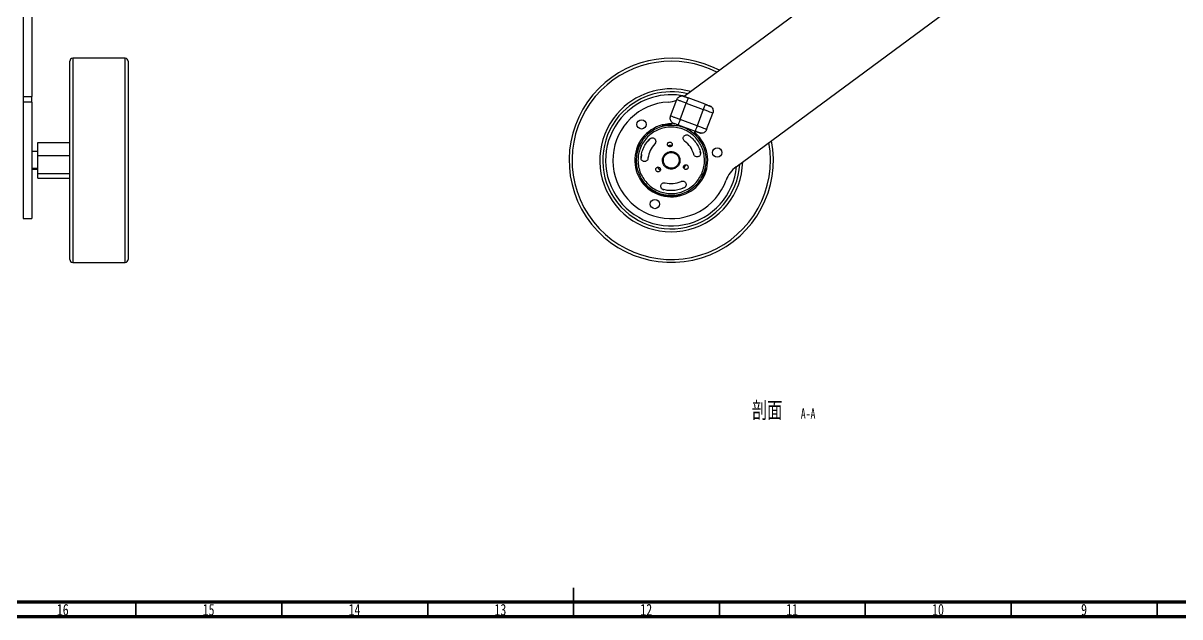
# Model space of a CAD drawing. Header units: millimetres. Extents: x 15 to 1192, y 5 to 836.
# Drawn here: x 410.8 to 807.3, y 5 to 208.6 of the extents above; entities that cross this region are included whole.
import ezdxf

# ---------------------------------------------------------------- set-up
doc = ezdxf.new("R2010")
doc.units = ezdxf.units.MM
doc.styles.add('SLDTEXTSTYLE0', font='TXT', dxfattribs={"width": 0.75})
doc.styles.add('SLDTEXTSTYLE1', font='TXT', dxfattribs={"width": 0.75, "bigfont": 'bigfont'})
doc.styles.add('SLDTEXTSTYLE3', font='TXT', dxfattribs={"width": 0.7})

msp = doc.modelspace()

# ---------------------------------------------------------------- linework, layer by layer
at = {"color": 7, "linetype": 'Continuous', "lineweight": 25}
for p, q in [((413.84, 265.53), (413.84, 183.48)), ((748.38, 265.53), (637.4, 183.48)), ((410.84, 256.16), (410.84, 183.48)), ((655.23, 159.35), (766.22, 241.41)), ((426.84, 137.49), (426.84, 195.56)), ((445.84, 196.56), (427.84, 196.56)), ((427.84, 196.56), (427.84, 136.79)), ((445.84, 136.79), (445.84, 196.56)), ((446.84, 195.56), (446.84, 137.49)), ((410.84, 183.48), (413.84, 183.48)), ((410.84, 183.48), (410.84, 181.53)), ((413.84, 181.53), (413.84, 183.48)), ((638.81, 182.95), (638.78, 182.96)), ((638.78, 182.96), (638.81, 182.95)), ((644.62, 180.77), (638.81, 182.95)), ((413.84, 181.53), (410.84, 181.53)), ((410.84, 181.53), (410.84, 141.56)), ((413.84, 181.53), (413.84, 141.56)), ((632.75, 176.74), (634.86, 182.36)), ((636.03, 175.52), (638.13, 181.14)), ((638.13, 181.14), (643.94, 178.97)), ((643.94, 178.97), (641.84, 173.35)), ((644.62, 180.78), (644.76, 180.72)), ((644.76, 180.72), (644.62, 180.77)), ((646.63, 179.98), (646.63, 179.98)), ((641.84, 173.35), (636.03, 175.52)), ((645.12, 172.12), (647.22, 177.74)), ((629.96, 173.48), (629.99, 173.38)), ((630.03, 173.5), (630.12, 173.52)), ((630.03, 173.5), (630.05, 173.4)), ((630.12, 173.52), (630.14, 173.42)), ((630.15, 173.53), (630.17, 173.43)), ((630.18, 173.43), (630.16, 173.53)), ((630.57, 173.62), (630.53, 173.61)), ((630.82, 173.67), (630.81, 173.66)), ((631.14, 173.72), (631.16, 173.72)), ((631.24, 173.73), (631.31, 173.74)), ((631.63, 173.78), (631.71, 173.79)), ((635.32, 173.72), (635.36, 173.71)), ((635.36, 173.71), (641.16, 171.54)), ((641.07, 170.82), (640.83, 171.03)), ((641.07, 170.82), (641.01, 170.74)), ((641.09, 170.8), (641.03, 170.72)), ((641.06, 170.97), (641.04, 171.49)), ((641.06, 170.97), (641.04, 171.49)), ((641.16, 171.54), (641.3, 171.49)), ((641.3, 171.48), (641.16, 171.53)), ((641.24, 170.53), (641.31, 170.61)), ((643.2, 170.82), (643.2, 170.82)), ((415.84, 167.67), (426.84, 167.67)), ((415.84, 163.19), (415.84, 167.67)), ((621.72, 165.7), (622.42, 167.16)), ((621.77, 165.69), (622.75, 167.73)), ((622.64, 166.36), (622.1, 166.62)), ((625.74, 168.99), (624.94, 168.09)), ((627.56, 167.55), (627.32, 167.21)), ((639.03, 170), (638.79, 170.15)), ((415.84, 164.56), (413.84, 164.56)), ((415.84, 157.08), (415.84, 163.19)), ((415.84, 163.19), (426.84, 163.19)), ((621.55, 165.06), (621.72, 165.7)), ((621.77, 165.69), (621.72, 165.7)), ((622.8, 163.5), (622.63, 162.3)), ((633.71, 164.16), (633.79, 164.45)), ((643.05, 163.96), (642.88, 164.6)), ((415.84, 158.75), (413.84, 158.75)), ((625.01, 162.25), (624.9, 161.84)), ((628.51, 158.94), (628.2, 159.38)), ((632.17, 158.67), (632.25, 158.96)), ((637.88, 160.02), (637.32, 158.78)), ((637.88, 160.02), (637.32, 158.78)), ((413.84, 158.56), (415.84, 158.56)), ((415.84, 157.08), (426.84, 157.08)), ((415.84, 155.45), (415.84, 157.08)), ((415.84, 155.45), (426.84, 155.45)), ((644.19, 157.43), (643.2, 155.39)), ((643.86, 156.5), (643.32, 156.75)), ((644.24, 157.41), (643.54, 155.96)), ((644.24, 157.41), (644.19, 157.43)), ((644.43, 158.14), (644.24, 157.41)), ((623.03, 154.32), (623.11, 154.38)), ((623.39, 153.85), (623.4, 153.84)), ((623.42, 153.82), (623.5, 153.88)), ((623.44, 153.79), (623.51, 153.71)), ((623.8, 153.37), (624.01, 153.14)), ((623.82, 153.35), (623.89, 153.42)), ((624.01, 153.14), (624.08, 153.21)), ((624.48, 152.66), (624.55, 152.73)), ((624.82, 152.35), (624.87, 152.31)), ((624.91, 152.27), (625.19, 152.04)), ((624.92, 152.27), (625.23, 152.01)), ((624.97, 152.22), (625.04, 152.29)), ((625.12, 152.1), (625.23, 152.01)), ((625.19, 152.04), (625.25, 152.12)), ((626, 151.55), (625.94, 151.47)), ((625.94, 151.47), (626.06, 151.39)), ((626.12, 151.47), (626.06, 151.39)), ((626.06, 151.39), (626.21, 151.28)), ((626.21, 151.28), (626.27, 151.37)), ((626.23, 151.28), (626.32, 151.21)), ((626.35, 151.31), (626.3, 151.23)), ((626.3, 151.23), (626.32, 151.22)), ((626.37, 151.3), (626.32, 151.22)), ((626.44, 151.26), (626.39, 151.17)), ((626.57, 151.18), (626.51, 151.09)), ((626.51, 151.09), (626.7, 150.98)), ((626.75, 151.06), (626.7, 150.98)), ((626.7, 150.98), (627.01, 150.81)), ((626.77, 150.94), (627.08, 150.76)), ((630.15, 151.58), (630.42, 151.49)), ((636.91, 151.96), (637.63, 152.31)), ((627.59, 150.5), (627.78, 150.42)), ((628.04, 150.29), (628.07, 150.28)), ((628.07, 150.28), (628.1, 150.26)), ((628.35, 150.16), (628.4, 150.14)), ((629.2, 149.85), (629.09, 149.89)), ((629.47, 149.77), (629.51, 149.76)), ((629.51, 149.76), (629.52, 149.75)), ((629.52, 149.75), (629.52, 149.75)), ((629.56, 149.74), (629.59, 149.73)), ((629.59, 149.73), (629.64, 149.72)), ((629.87, 149.66), (629.93, 149.64)), ((630.36, 149.54), (630.38, 149.54)), ((630.43, 149.52), (630.49, 149.51)), ((630.51, 149.51), (630.53, 149.6)), ((630.54, 149.5), (630.61, 149.49)), ((630.65, 149.58), (630.64, 149.48)), ((630.69, 149.47), (630.71, 149.57)), ((630.84, 149.44), (630.84, 149.44)), ((631.4, 149.46), (631.38, 149.36)), ((632.21, 149.3), (632.05, 149.32)), ((632.06, 149.29), (632.06, 149.39)), ((632.12, 149.29), (632.13, 149.39)), ((632.21, 149.28), (632.21, 149.38)), ((632.21, 149.28), (632.22, 149.28)), ((632.23, 149.38), (632.22, 149.28)), ((632.24, 149.38), (632.24, 149.28)), ((632.24, 149.28), (633.59, 149.27)), ((633.15, 149.26), (632.65, 149.26)), ((633.38, 149.26), (633.56, 149.27)), ((633.58, 149.27), (633.58, 149.27)), ((633.59, 149.27), (633.59, 149.37)), ((633.83, 149.39), (633.84, 149.29)), ((633.84, 149.29), (634.04, 149.3)), ((634.04, 149.3), (634.03, 149.4)), ((634.24, 149.32), (634.04, 149.3)), ((634.24, 149.32), (634.23, 149.42)), ((634.94, 149.41), (634.24, 149.32)), ((634.93, 149.51), (634.94, 149.41)), ((634.94, 149.41), (634.99, 149.42)), ((634.99, 149.42), (634.98, 149.52)), ((635.7, 149.56), (634.99, 149.42)), ((635.02, 149.43), (635.12, 149.44)), ((635.12, 149.44), (635.24, 149.47)), ((635.39, 149.49), (635.55, 149.53)), ((635.7, 149.56), (635.68, 149.66)), ((635.89, 149.61), (635.7, 149.56)), ((635.87, 149.7), (635.89, 149.61)), ((635.89, 149.61), (636.08, 149.65)), ((636.01, 149.63), (636.05, 149.65)), ((636.08, 149.65), (636.06, 149.75)), ((636.31, 149.82), (636.34, 149.72)), ((410.84, 141.56), (413.84, 141.56)), ((426.84, 127.56), (426.84, 137.49)), ((427.84, 136.79), (427.84, 126.56)), ((445.84, 126.56), (445.84, 136.79)), ((446.84, 137.49), (446.84, 127.56)), ((427.84, 126.56), (445.84, 126.56))]:
    msp.add_line(p, q, dxfattribs=at)
at = {"color": 7, "linetype": 'Continuous', "lineweight": 35}
for p, q in [((599.5, 5), (599.5, 15)), ((449.5, 10), (449.5, 5)), ((499.5, 10), (499.5, 5)), ((549.5, 10), (549.5, 5)), ((599.5, 10), (599.5, 5)), ((649.5, 10), (649.5, 5)), ((699.5, 10), (699.5, 5)), ((749.5, 10), (749.5, 5)), ((799.5, 10), (799.5, 5))]:
    msp.add_line(p, q, dxfattribs=at)
at = {"color": 7, "linetype": 'Continuous', "lineweight": 70}
for p, q in [((1179, 10), (20, 10)), ((1184, 5), (15, 5))]:
    msp.add_line(p, q, dxfattribs=at)
at = {"color": 7, "linetype": 'Continuous', "lineweight": 25, "flags": 128}
msp.add_lwpolyline([(642.62, 169.51), (641.3, 170.89), (641.18, 170.99)], dxfattribs=at)
at = {"color": 7, "linetype": 'Continuous', "lineweight": 25}
for centre in [(622.8, 173.9), (648.76, 164.2), (627.38, 146.57)]:
    msp.add_circle(centre, 1.6, dxfattribs=at)
for centre, radius, start, end in [((427.84, 195.56), 1, 90, 180), ((445.84, 195.56), 1, 0, 90), ((632.98, 161.56), 35, 61.8528, 134.9485), ((632.98, 161.56), 34, 62.6548, 134.9485), ((632.98, 161.56), 35, 134.9485, 11.0989), ((632.98, 161.56), 34, 134.9485, 10.2969), ((632.98, 161.56), 24.5, 74.2279, 134.9485), ((632.98, 161.56), 23.5, 76.1409, 134.9485), ((632.98, 161.56), 22.5, 78.2862, 134.9485), ((632.98, 161.56), 24.5, 134.9485, 358.7239), ((632.98, 161.56), 20, 92.9185, 340.0332), ((631.45, 191.52), 10, 272.9185, 290.2697), ((632.98, 161.56), 23.5, 134.9485, 356.8108), ((632.98, 161.56), 22.5, 134.9485, 354.6655), ((632.98, 161.56), 12.5, 89.4839, 39.4991), ((661.18, 151.31), 10, 126.4759, 160.0332), ((427.84, 127.56), 1, 180, 270), ((445.84, 127.56), 1, 270, 0)]:
    msp.add_arc(centre, radius, start, end, dxfattribs=at)
for points in [[(634.86, 182.36), (634.95, 182.56), (635.14, 182.95), (635.64, 183.38), (636.24, 183.65), (636.67, 183.65), (636.89, 183.66)], [(638.81, 182.95), (638.78, 182.87), (638.73, 182.73), (638.57, 182.3), (638.36, 181.75), (638.21, 181.34), (638.13, 181.14)], [(638.13, 181.14), (637.7, 181.3), (636.85, 181.62), (635.76, 182.02), (635, 182.31), (634.91, 182.34), (634.86, 182.36)], [(644.62, 180.77), (644.59, 180.7), (644.54, 180.56), (644.38, 180.12), (644.17, 179.58), (644.02, 179.17), (643.94, 178.97)], [(647.22, 177.74), (647.17, 177.76), (647.07, 177.8), (646.31, 178.08), (645.23, 178.48), (644.37, 178.81), (643.94, 178.97)], [(646.63, 179.98), (646.77, 179.83), (647.07, 179.54), (647.31, 178.96), (647.39, 178.34), (647.28, 177.94), (647.22, 177.74)], [(633.44, 174.44), (633.28, 174.58), (632.95, 174.87), (632.68, 175.47), (632.58, 176.12), (632.7, 176.53), (632.75, 176.74)], [(636.03, 175.52), (635.6, 175.68), (634.74, 176), (633.66, 176.4), (632.9, 176.69), (632.8, 176.72), (632.75, 176.74)], [(636.03, 175.52), (635.96, 175.31), (635.8, 174.9), (635.6, 174.36), (635.44, 173.92), (635.38, 173.78), (635.36, 173.71)], [(643.86, 156.5), (644.15, 157.23), (644.73, 158.69), (645.04, 161.04), (644.92, 163.4), (644.32, 165.7), (643.3, 167.83), (641.88, 169.72), (640.11, 171.3), (638.07, 172.51), (635.84, 173.29), (633.49, 173.62), (631.13, 173.49), (628.84, 172.9), (626.7, 171.88), (624.82, 170.45), (623.21, 168.7), (622.47, 167.31), (622.1, 166.62)], [(643.32, 156.75), (643.59, 157.44), (644.14, 158.83), (644.44, 161.07), (644.32, 163.31), (643.76, 165.49), (642.78, 167.52), (641.43, 169.32), (639.75, 170.82), (637.82, 171.96), (635.7, 172.7), (633.47, 173.02), (631.22, 172.89), (629.05, 172.33), (627.02, 171.36), (625.22, 170.01), (623.7, 168.34), (623, 167.02), (622.64, 166.36)], [(641.59, 169.91), (641.46, 170.07), (641.2, 170.38), (641.11, 170.78), (641.06, 170.97)], [(641.59, 169.91), (641.46, 170.07), (641.2, 170.38), (641.11, 170.78), (641.06, 170.97)], [(641.84, 173.35), (641.76, 173.14), (641.61, 172.73), (641.41, 172.19), (641.25, 171.75), (641.19, 171.61), (641.16, 171.54)], [(645.12, 172.12), (645.07, 172.14), (644.97, 172.18), (644.21, 172.46), (643.13, 172.86), (642.27, 173.19), (641.84, 173.35)], [(645.12, 172.12), (645.03, 171.93), (644.85, 171.56), (644.38, 171.14), (643.82, 170.86), (643.41, 170.84), (643.2, 170.82)], [(622.1, 166.62), (621.81, 165.89), (621.23, 164.43), (620.92, 162.07), (621.04, 159.71), (621.63, 157.42), (622.66, 155.28), (624.08, 153.39), (625.85, 151.81), (627.89, 150.61), (630.12, 149.82), (632.46, 149.49), (634.83, 149.62), (637.12, 150.21), (639.26, 151.24), (641.14, 152.66), (642.74, 154.42), (643.49, 155.8), (643.86, 156.5)], [(622.16, 167.47), (622.16, 167.44), (622.14, 167.39), (622, 167.02), (621.79, 166.47), (621.63, 166.04), (621.55, 165.83)], [(622.62, 162.45), (622.7, 163.05), (622.87, 164.25), (623.51, 165.96), (624.4, 167.55), (625.21, 168.45), (625.62, 168.9)], [(627.32, 167.21), (626.71, 166.48), (625.51, 165.03), (625.17, 163.18), (625.01, 162.25)], [(625.62, 168.9), (625.73, 168.99), (625.94, 169.17), (626.36, 169.27), (626.78, 169.24), (627.17, 169.06), (627.47, 168.76), (627.65, 168.37), (627.69, 167.95), (627.6, 167.68), (627.56, 167.55)], [(633.22, 166.7), (633.17, 166.61), (633.05, 166.43), (632.77, 166.26), (632.46, 166.21), (632.15, 166.29), (631.89, 166.48), (631.73, 166.75), (631.67, 167.07), (631.74, 167.27), (631.77, 167.37)], [(631.77, 167.37), (631.82, 167.46), (631.93, 167.64), (632.21, 167.81), (632.53, 167.86), (632.84, 167.78), (633.1, 167.59), (633.26, 167.32), (633.32, 167), (633.25, 166.8), (633.22, 166.7)], [(637.56, 168.11), (637.44, 168.22), (637.21, 168.43), (637.04, 168.88), (637.05, 169.36), (637.24, 169.8), (637.59, 170.14), (638.03, 170.31), (638.52, 170.31), (638.8, 170.16), (638.94, 170.08)], [(640.7, 163.63), (640.38, 164.52), (639.73, 166.29), (638.28, 167.51), (637.56, 168.11)], [(638.94, 170.08), (639.42, 169.71), (640.37, 168.97), (641.53, 167.56), (642.46, 165.99), (642.84, 164.83), (643.02, 164.26)], [(621.55, 165.83), (621.47, 165.61), (621.31, 165.18), (621.11, 164.64), (620.97, 164.26), (620.95, 164.21), (620.94, 164.19)], [(622.64, 166.36), (622.37, 165.67), (621.81, 164.28), (621.52, 162.04), (621.64, 159.8), (622.2, 157.62), (623.18, 155.6), (624.53, 153.8), (626.2, 152.3), (628.14, 151.15), (630.26, 150.41), (632.49, 150.09), (634.74, 150.22), (636.91, 150.78), (638.94, 151.75), (640.73, 153.11), (642.26, 154.77), (642.96, 156.09), (643.32, 156.75)], [(632.17, 158.67), (631.81, 158.82), (631.07, 159.11), (630.3, 160.05), (629.92, 161.19), (630.01, 162.38), (630.56, 163.46), (631.47, 164.23), (632.62, 164.63), (633.4, 164.51), (633.79, 164.45)], [(632.25, 158.96), (631.92, 159.09), (631.26, 159.36), (630.57, 160.2), (630.23, 161.22), (630.31, 162.3), (630.8, 163.27), (631.62, 163.97), (632.65, 164.32), (633.35, 164.21), (633.71, 164.16)], [(633.79, 164.45), (634.15, 164.3), (634.88, 164), (635.66, 163.06), (636.04, 161.93), (635.94, 160.73), (635.4, 159.66), (634.49, 158.88), (633.34, 158.48), (632.56, 158.6), (632.17, 158.67)], [(633.71, 164.16), (634.04, 164.02), (634.69, 163.75), (635.39, 162.91), (635.73, 161.89), (635.65, 160.81), (635.16, 159.85), (634.34, 159.15), (633.31, 158.79), (632.6, 158.9), (632.25, 158.96)], [(642.95, 163.44), (642.89, 163.33), (642.77, 163.12), (642.47, 162.89), (642.13, 162.76), (641.76, 162.73), (641.4, 162.82), (641.08, 163.01), (640.83, 163.29), (640.75, 163.52), (640.7, 163.63)], [(643.02, 164.26), (643.05, 164.12), (643.1, 163.84), (643, 163.57), (642.95, 163.44)], [(624.9, 161.84), (624.83, 161.72), (624.69, 161.48), (624.33, 161.24), (623.92, 161.13), (623.5, 161.17), (623.11, 161.35), (622.81, 161.65), (622.62, 162.03), (622.62, 162.31), (622.62, 162.45)], [(629.2, 158.06), (629.15, 157.97), (629.04, 157.79), (628.76, 157.63), (628.44, 157.58), (628.13, 157.65), (627.87, 157.84), (627.71, 158.12), (627.65, 158.44), (627.72, 158.64), (627.75, 158.74)], [(627.75, 158.74), (627.81, 158.83), (627.92, 159), (628.2, 159.17), (628.51, 159.22), (628.82, 159.14), (629.08, 158.95), (629.25, 158.68), (629.3, 158.36), (629.24, 158.16), (629.2, 158.06)], [(638.69, 158.9), (638.64, 158.81), (638.53, 158.63), (638.25, 158.47), (637.93, 158.42), (637.62, 158.49), (637.36, 158.68), (637.2, 158.95), (637.14, 159.27), (637.21, 159.47), (637.24, 159.57)], [(637.24, 159.57), (637.3, 159.66), (637.41, 159.84), (637.69, 160.01), (638, 160.06), (638.31, 159.98), (638.57, 159.79), (638.74, 159.52), (638.79, 159.2), (638.72, 159), (638.69, 158.9)], [(644.41, 157.28), (644.49, 157.5), (644.65, 157.93), (644.85, 158.47), (644.99, 158.85), (645.01, 158.9), (645.02, 158.92)], [(643.79, 155.64), (643.8, 155.67), (643.82, 155.72), (643.96, 156.1), (644.17, 156.64), (644.33, 157.07), (644.41, 157.28)], [(627.07, 150.74), (627.09, 150.73), (627.14, 150.71), (627.52, 150.57), (628.06, 150.37), (628.49, 150.21), (628.71, 150.13)], [(630.3, 151.51), (630.15, 151.57), (629.86, 151.68), (629.54, 152.05), (629.39, 152.51), (629.42, 152.99), (629.63, 153.42), (629.99, 153.73), (630.45, 153.9), (630.76, 153.85), (630.92, 153.83)], [(637.38, 152.14), (636.82, 151.91), (635.7, 151.45), (633.9, 151.15), (632.07, 151.13), (630.89, 151.38), (630.3, 151.51)], [(630.92, 153.83), (631.85, 153.67), (633.71, 153.35), (635.48, 153.99), (636.37, 154.31)], [(636.37, 154.31), (636.48, 154.35), (636.71, 154.43), (637.09, 154.42), (637.44, 154.3), (637.74, 154.08), (637.96, 153.79), (638.07, 153.44), (638.09, 153.06), (638, 152.83), (637.96, 152.72)], [(637.96, 152.72), (637.89, 152.59), (637.75, 152.35), (637.51, 152.21), (637.38, 152.14)], [(628.71, 150.13), (628.92, 150.05), (629.35, 149.89), (629.89, 149.69), (630.27, 149.54), (630.32, 149.53), (630.35, 149.52)]]:
    msp.add_open_spline(points, degree=3, dxfattribs=at)
for points, knots in [([(638.78, 182.96), (638.63, 183.01), (638.35, 183.11), (637.88, 183.29), (637.48, 183.44), (637.19, 183.54), (636.95, 183.63), (636.91, 183.65), (636.89, 183.66)], [0, 0, 0, 0, 0.147042, 0.279731, 0.500428, 0.628904, 0.755239, 1, 1, 1, 1]), ([(636.89, 183.66), (636.91, 183.65), (636.95, 183.63), (637.19, 183.55), (637.47, 183.44), (637.84, 183.31), (638.3, 183.14), (638.61, 183.02), (638.78, 182.96)], [0, 0, 0, 0, 0.2400005, 0.3675091, 0.4995351, 0.6890502, 0.8296194, 1, 1, 1, 1]), ([(646.63, 179.98), (646.6, 179.99), (646.56, 180), (646.33, 180.1), (646.04, 180.21), (645.65, 180.37), (645.19, 180.55), (644.91, 180.66), (644.76, 180.72)], [0, 0, 0, 0, 0.243311, 0.370145, 0.499641, 0.712322, 0.847331, 1, 1, 1, 1]), ([(644.76, 180.72), (644.91, 180.66), (645.2, 180.55), (645.66, 180.37), (646.04, 180.21), (646.33, 180.1), (646.56, 180), (646.6, 179.99), (646.63, 179.98)], [0, 0, 0, 0, 0.158252, 0.295227, 0.500383, 0.630724, 0.757841, 1, 1, 1, 1]), ([(632.85, 173.85), (632.64, 173.85), (632.16, 173.84), (631.39, 173.76), (630.82, 173.67), (630.48, 173.6), (630.23, 173.55), (630.19, 173.54), (630.16, 173.53)], [0, 0, 0, 0, 0.1685688, 0.3769728, 0.5848002, 0.692147, 0.7931516, 1, 1, 1, 1]), ([(630.18, 173.53), (630.19, 173.54), (630.21, 173.54), (630.23, 173.54), (630.24, 173.55), (630.25, 173.55), (630.25, 173.55), (630.25, 173.55)], [0, 0, 0, 0, 0.292688, 0.502391, 0.608765, 0.722175, 1, 1, 1, 1]), ([(630.94, 173.69), (630.94, 173.69), (630.94, 173.69), (630.95, 173.69), (630.96, 173.69), (630.98, 173.69), (631, 173.7), (631.01, 173.7)], [0, 0, 0, 0, 0.243292, 0.353477, 0.463154, 0.702737, 1, 1, 1, 1]), ([(633.46, 174.43), (633.44, 174.39), (633.33, 174.18), (633.01, 173.9), (632.52, 173.61), (632.15, 173.54), (631.96, 173.51)], [0, 0, 0, 0, 0.072792, 0.381861, 0.690931, 1, 1, 1, 1]), ([(633.46, 174.43), (633.44, 174.39), (633.33, 174.18), (633.01, 173.9), (632.52, 173.61), (632.15, 173.54), (631.96, 173.51)], [0, 0, 0, 0, 0.072792, 0.381861, 0.690931, 1, 1, 1, 1]), ([(632.33, 173.84), (632.41, 173.84), (632.53, 173.85), (632.66, 173.85), (632.76, 173.85), (632.82, 173.86), (632.83, 173.86), (632.83, 173.86)], [0, 0, 0, 0, 0.250412, 0.375461, 0.501029, 0.750048, 1, 1, 1, 1]), ([(633.66, 174.35), (633.69, 174.34), (633.77, 174.31), (634.04, 174.21), (634.43, 174.06), (634.9, 173.88), (635.18, 173.78), (635.32, 173.72)], [0, 0, 0, 0, 0.091397, 0.27703, 0.595847, 0.787549, 1, 1, 1, 1]), ([(641.3, 171.49), (641.45, 171.43), (641.74, 171.33), (642.21, 171.17), (642.61, 171.03), (642.9, 170.93), (643.14, 170.84), (643.18, 170.83), (643.2, 170.82)], [0, 0, 0, 0, 0.152667, 0.287678, 0.500381, 0.629865, 0.756691, 1, 1, 1, 1]), ([(643.2, 170.82), (643.18, 170.83), (643.14, 170.84), (642.9, 170.93), (642.61, 171.03), (642.22, 171.16), (641.75, 171.33), (641.46, 171.43), (641.3, 171.48)], [0, 0, 0, 0, 0.2421577, 0.3692797, 0.4996301, 0.7047694, 0.841743, 1, 1, 1, 1]), ([(631.85, 166.58), (631.94, 166.62), (632.42, 166.82), (632.95, 166.73), (633.38, 166.65)], [0, 0, 0, 0, 0.186603, 1, 1, 1, 1]), ([(631.85, 166.58), (631.94, 166.62), (632.42, 166.82), (632.95, 166.73), (633.38, 166.65)], [0, 0, 0, 0, 0.186603, 1, 1, 1, 1]), ([(633.4, 166.51), (633.2, 166.56), (632.73, 166.67), (632.27, 166.51), (632.01, 166.42)], [0, 0, 0, 0, 0.4270545, 1, 1, 1, 1]), ([(629.35, 157.98), (629.04, 158.22), (628.63, 158.56), (628.47, 159.05), (628.42, 159.18)], [0, 0, 0, 0, 0.734609, 1, 1, 1, 1]), ([(629.35, 157.98), (629.04, 158.22), (628.63, 158.56), (628.47, 159.05), (628.42, 159.18)], [0, 0, 0, 0, 0.734609, 1, 1, 1, 1]), ([(637.21, 158.98), (637.42, 159.23), (637.69, 159.54), (637.73, 159.93), (637.74, 160)], [0, 0, 0, 0, 0.81766, 1, 1, 1, 1]), ([(623.42, 153.82), (623.37, 153.88), (623.27, 154.01), (623.16, 154.15), (623.09, 154.24), (623.04, 154.3), (623.04, 154.31), (623.03, 154.32)], [0, 0, 0, 0, 0.25079, 0.500848, 0.629444, 0.75134, 1, 1, 1, 1]), ([(623.82, 153.35), (623.81, 153.36), (623.8, 153.37), (623.72, 153.46), (623.64, 153.55), (623.55, 153.66), (623.47, 153.75), (623.42, 153.82)], [0, 0, 0, 0, 0.24882, 0.498079, 0.625449, 0.74929, 1, 1, 1, 1]), ([(623.59, 153.61), (623.59, 153.61), (623.59, 153.61), (623.6, 153.6), (623.61, 153.59), (623.61, 153.58), (623.62, 153.58)], [0, 0, 0, 0, 0.262065, 0.505273, 0.745713, 1, 1, 1, 1]), ([(624.48, 152.66), (624.42, 152.72), (624.33, 152.81), (624.22, 152.93), (624.14, 153), (624.09, 153.06), (624.03, 153.12), (624.02, 153.13), (624.01, 153.14)], [0, 0, 0, 0, 0.25058, 0.37537, 0.501473, 0.62901, 0.751678, 1, 1, 1, 1]), ([(624.14, 153.01), (624.13, 153.01), (624.12, 153.02), (624.12, 153.03), (624.12, 153.03)], [0, 0, 0, 0, 0.143302, 1, 1, 1, 1]), ([(624.16, 152.98), (624.16, 152.99), (624.14, 153), (624.14, 153.01), (624.14, 153.01)], [0, 0, 0, 0, 0.323589, 1, 1, 1, 1]), ([(624.3, 152.84), (624.3, 152.84), (624.28, 152.86), (624.27, 152.87), (624.25, 152.89), (624.25, 152.89), (624.25, 152.9)], [0, 0, 0, 0, 0.036598, 0.354203, 0.657327, 1, 1, 1, 1]), ([(624.97, 152.22), (624.96, 152.23), (624.93, 152.26), (624.84, 152.34), (624.74, 152.42), (624.63, 152.52), (624.54, 152.61), (624.48, 152.66)], [0, 0, 0, 0, 0.255533, 0.501681, 0.62378, 0.748014, 1, 1, 1, 1]), ([(625.94, 151.47), (625.77, 151.59), (625.55, 151.75), (625.33, 151.92), (625.25, 151.99), (625.2, 152.03), (625.19, 152.04), (625.19, 152.04)], [0, 0, 0, 0, 0.501289, 0.626366, 0.751201, 0.867857, 1, 1, 1, 1]), ([(626.32, 151.22), (626.33, 151.21), (626.34, 151.2), (626.37, 151.18), (626.39, 151.17)], [0, 0, 0, 0, 0.493581, 1, 1, 1, 1]), ([(626.39, 151.17), (626.41, 151.16), (626.45, 151.14), (626.49, 151.11), (626.51, 151.09)], [0, 0, 0, 0, 0.471165, 1, 1, 1, 1]), ([(626.55, 151.07), (626.55, 151.07), (626.55, 151.07), (626.55, 151.07), (626.56, 151.06), (626.57, 151.06), (626.59, 151.04), (626.61, 151.03), (626.62, 151.03)], [0, 0, 0, 0, 0.132267, 0.251812, 0.360122, 0.457719, 0.693239, 1, 1, 1, 1]), ([(627.3, 150.65), (627.31, 150.64), (627.33, 150.63), (627.35, 150.62), (627.36, 150.61), (627.37, 150.61), (627.37, 150.61)], [0, 0, 0, 0, 0.250455, 0.492211, 0.738008, 1, 1, 1, 1]), ([(628.34, 150.17), (628.26, 150.2), (628.11, 150.26), (627.95, 150.33), (627.85, 150.38), (627.77, 150.41), (627.76, 150.42), (627.76, 150.42)], [0, 0, 0, 0, 0.25079, 0.500848, 0.629444, 0.75134, 1, 1, 1, 1]), ([(628.91, 149.95), (628.9, 149.95), (628.89, 149.96), (628.77, 150), (628.66, 150.04), (628.52, 150.09), (628.41, 150.14), (628.34, 150.17)], [0, 0, 0, 0, 0.2488196, 0.4980789, 0.6254485, 0.7492902, 1, 1, 1, 1]), ([(629.85, 149.66), (629.8, 149.68), (629.68, 149.71), (629.53, 149.75), (629.4, 149.79), (629.28, 149.83), (629.19, 149.85), (629.19, 149.86), (629.18, 149.86)], [0, 0, 0, 0, 0.1255834, 0.2487907, 0.3713442, 0.5011323, 0.7503244, 1, 1, 1, 1]), ([(631.38, 149.36), (631.32, 149.37), (631.21, 149.38), (631.05, 149.41), (630.92, 149.43), (630.79, 149.45), (630.7, 149.47), (630.7, 149.47), (630.69, 149.47)], [0, 0, 0, 0, 0.125583, 0.248791, 0.371344, 0.501132, 0.750324, 1, 1, 1, 1]), ([(630.86, 149.44), (630.85, 149.44), (630.84, 149.44), (630.84, 149.44), (630.84, 149.44)], [0, 0, 0, 0, 0.4920144, 1, 1, 1, 1]), ([(632.06, 149.29), (632.05, 149.29), (632.05, 149.29), (631.97, 149.3), (631.85, 149.31), (631.72, 149.32), (631.56, 149.34), (631.44, 149.35), (631.38, 149.36)], [0, 0, 0, 0, 0.249746, 0.499009, 0.629902, 0.749087, 0.874364, 1, 1, 1, 1]), ([(632.65, 149.26), (632.56, 149.26), (632.42, 149.27), (632.28, 149.28), (632.27, 149.28), (632.26, 149.28)], [0, 0, 0, 0, 0.501211, 0.750847, 1, 1, 1, 1]), ([(632.9, 149.26), (632.84, 149.26), (632.73, 149.26), (632.58, 149.26), (632.49, 149.27), (632.45, 149.27), (632.45, 149.27), (632.45, 149.27)], [0, 0, 0, 0, 0.250936, 0.501089, 0.750446, 0.868465, 1, 1, 1, 1]), ([(632.5, 149.27), (632.5, 149.27), (632.5, 149.27), (632.51, 149.27), (632.52, 149.27), (632.52, 149.27), (632.53, 149.26)], [0, 0, 0, 0, 0.2751834, 0.5214611, 0.7563917, 1, 1, 1, 1]), ([(632.53, 149.26), (632.53, 149.26), (632.55, 149.26), (632.57, 149.26), (632.58, 149.26)], [0, 0, 0, 0, 0.48294, 1, 1, 1, 1]), ([(633.6, 149.27), (633.59, 149.27), (633.58, 149.27), (633.58, 149.27), (633.58, 149.27)], [0, 0, 0, 0, 0.492013, 1, 1, 1, 1]), ([(634.41, 149.34), (634.48, 149.35), (634.57, 149.36), (634.68, 149.37), (634.75, 149.38), (634.81, 149.39), (634.83, 149.4), (634.84, 149.4)], [0, 0, 0, 0, 0.333272, 0.501535, 0.667224, 0.833885, 1, 1, 1, 1]), ([(635.25, 149.47), (635.25, 149.47), (635.25, 149.47), (635.26, 149.47), (635.27, 149.47), (635.28, 149.47), (635.29, 149.47)], [0, 0, 0, 0, 0.2620574, 0.5052633, 0.7457063, 1, 1, 1, 1]), ([(635.29, 149.47), (635.3, 149.48), (635.34, 149.48), (635.37, 149.49), (635.39, 149.5)], [0, 0, 0, 0, 0.448511, 1, 1, 1, 1])]:
    msp.add_open_spline(points, degree=3, knots=knots, dxfattribs=at)

# ---------------------------------------------------------------- texts
at = {"color": 7, "linetype": 'Continuous', "lineweight": 0, "attachment_point": 2}
for s, insert, char_height, style in [('剖面', (665.83, 78.84), 6.35, 'SLDTEXTSTYLE1'), ('A-A', (679.89, 76.46), 3.5, 'SLDTEXTSTYLE3'), ('16', (424.42, 9.45), 3.969, 'SLDTEXTSTYLE0'), ('15', (474.42, 9.45), 3.969, 'SLDTEXTSTYLE0'), ('14', (524.42, 9.45), 3.969, 'SLDTEXTSTYLE0'), ('13', (574.42, 9.45), 3.969, 'SLDTEXTSTYLE0'), ('12', (624.42, 9.45), 3.969, 'SLDTEXTSTYLE0'), ('11', (674.42, 9.45), 3.969, 'SLDTEXTSTYLE0'), ('10', (724.42, 9.45), 3.969, 'SLDTEXTSTYLE0'), ('9', (774.46, 9.45), 3.97, 'SLDTEXTSTYLE0')]:
    msp.add_mtext(s, dxfattribs=dict(at, insert=insert, char_height=char_height, style=style))

doc.saveas('drawing.dxf')
